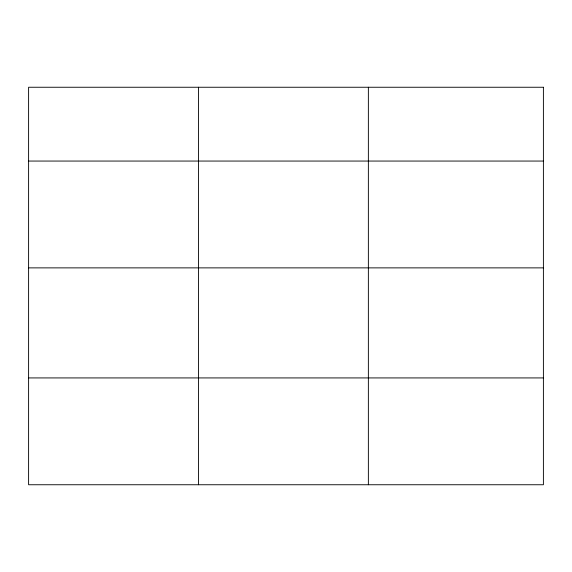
<?xml version="1.0" encoding="UTF-8"?>
<svg xmlns="http://www.w3.org/2000/svg" width="572" height="572" viewBox="0 0 572 572"><rect width="100%" height="100%" fill="white"/><g stroke="black" fill="none" stroke-linecap="round" stroke-linejoin="round"><path stroke-width="0.86" d="M28.6 161.054L543.4 161.054M28.6 267.875L543.4 267.875M28.6 377.928L543.4 377.928M368.368 87.251L368.368 484.749M198.484 87.251L198.484 484.749M543.4 87.251L28.6 87.251L28.6 484.749L543.4 484.749L543.4 87.251"/></g></svg>
